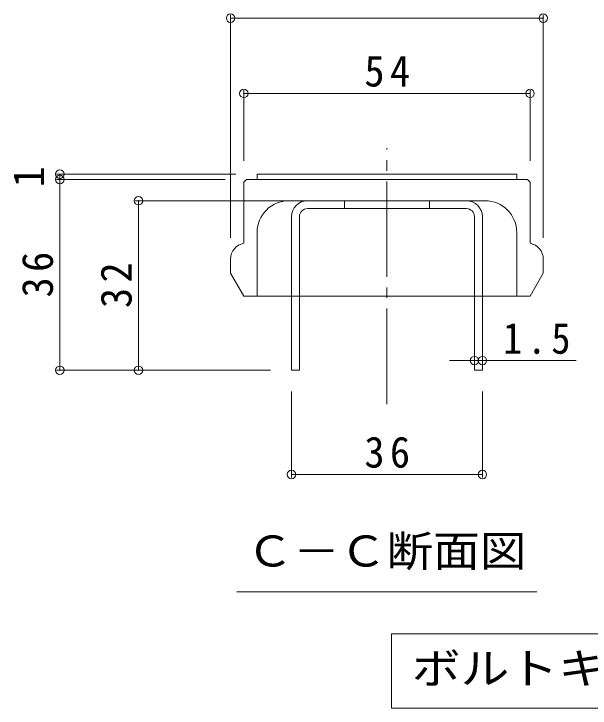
# Model space of a CAD drawing. Units: millimetres on the paper, enlarged 10 times, with parts at other scales. Extents: x -1505 to 1840, y -1938 to 1548.
# Drawn here: x 453 to 996, y 215 to 870 of the extents above; entities that cross this region are included whole.
import ezdxf
from ezdxf.enums import TextEntityAlignment as Align

# ---------------------------------------------------------------- set-up
doc = ezdxf.new("R2010")
doc.units = ezdxf.units.MM
doc.header["$LTSCALE"] = 10
doc.header["$PDMODE"] = 32
doc.header["$PDSIZE"] = 8
doc.linetypes.add('CHAIN2', pattern=[12, 9, -1, 1, -1])
doc.linetypes.add('DASHED1', pattern=[1.8, 1.2, -0.6])
for name, color, linetype, lineweight in [('D-4', 7, 'Continuous', 9), ('D-5', 7, 'Continuous', 9), ('D-7', 6, 'Continuous', 9), ('D-8', 4, 'Continuous', 9)]:
    doc.layers.add(name, color=color, linetype=linetype, lineweight=lineweight)
doc.styles.add('ＭＳ ゴシック', font='')
doc.styles.get('ＭＳ ゴシック').set_extended_font_data('MS Gothic')

msp = doc.modelspace()

# ---------------------------------------------------------------- linework, layer by layer
at = {"layer": 'D-4'}
for p, q in [((657.22, 868.99), (657.22, 658.77)), ((657.22, 865.99), (952.22, 865.99)), ((952.22, 868.99), (952.22, 658.77)), ((669.72, 798.01), (669.72, 731.27)), ((669.72, 795.01), (939.72, 795.01)), ((939.72, 798.01), (939.72, 731.27)), ((493.1, 718.77), (662.22, 718.77)), ((496.1, 713.77), (496.1, 718.77)), ((493.1, 713.77), (652.22, 713.77)), ((496.1, 533.77), (496.1, 713.77)), ((567.33, 693.77), (709.72, 693.77)), ((570.33, 533.77), (570.33, 693.77)), ((887.22, 542.93), (863.69, 542.93)), ((887.22, 542.93), (894.72, 542.93)), ((894.72, 542.93), (983.26, 542.93)), ((493.1, 533.77), (694.72, 533.77)), ((714.72, 432.51), (714.72, 513.77)), ((894.72, 432.51), (894.72, 513.77)), ((894.72, 435.51), (714.72, 435.51))]:
    msp.add_line(p, q, dxfattribs=at)
for p in [(657.22, 865.99), (952.22, 865.99), (669.72, 795.01), (939.72, 795.01), (496.1, 718.77), (496.1, 713.77), (570.33, 693.77), (887.22, 542.93), (894.72, 542.93), (496.1, 533.77), (570.33, 533.77), (714.72, 435.51), (894.72, 435.51)]:
    msp.add_point(p, dxfattribs=at)
at = {"layer": 'D-5'}
for p, q in [((663.22, 324.85), (946.22, 324.85)), ((808.93, 285.12), (808.93, 215.12)), ((808.93, 285.12), (1472.46, 285.12)), ((808.93, 215.12), (1472.46, 215.12))]:
    msp.add_line(p, q, dxfattribs=at)
at = {"layer": 'D-7', "linetype": 'CHAIN2'}
msp.add_line((804.72, 501.99), (804.72, 743.24), dxfattribs=at)
at = {"layer": 'D-7'}
for p, q in [((682.22, 713.77), (682.22, 718.77)), ((682.22, 718.77), (927.22, 718.77)), ((927.22, 713.77), (927.22, 718.77)), ((669.72, 711.27), (672.22, 713.77)), ((669.72, 711.27), (669.72, 653.56)), ((937.22, 713.77), (672.22, 713.77)), ((712.22, 693.77), (897.22, 693.77)), ((682.22, 663.77), (682.22, 603.77)), ((927.22, 663.77), (927.22, 603.77)), ((657.22, 638.77), (657.22, 625.42)), ((952.22, 638.77), (952.22, 625.42)), ((669.72, 603.77), (657.22, 625.42)), ((939.72, 603.77), (952.22, 625.42)), ((669.72, 603.77), (714.72, 603.77)), ((722.22, 603.77), (887.22, 603.77)), ((894.72, 603.77), (939.72, 603.77))]:
    msp.add_line(p, q, dxfattribs=at)
at = {"layer": 'D-7', "linetype": 'DASHED1'}
for p, q in [((714.72, 603.77), (722.22, 603.77)), ((887.22, 603.77), (894.72, 603.77))]:
    msp.add_line(p, q, dxfattribs=at)
at = {"layer": 'D-7'}
msp.add_lwpolyline([(937.22, 713.77), (939.72, 711.27), (939.72, 653.56)], dxfattribs=at)
for centre, radius, start, end in [((712.22, 663.77), 30, 90, 180), ((897.22, 663.77), 30, 0, 90), ((672.22, 638.77), 15, 99.59386, 180), ((937.22, 638.77), 15, 0, 80.40614)]:
    msp.add_arc(centre, radius, start, end, dxfattribs=at)
at = {"layer": 'D-8'}
for p, q in [((729.72, 693.77), (879.72, 693.77)), ((764.72, 686.27), (764.72, 693.77)), ((844.72, 686.27), (844.72, 693.77)), ((879.72, 686.27), (729.72, 686.27)), ((722.22, 678.77), (722.22, 533.77)), ((887.22, 678.77), (887.22, 533.77)), ((894.72, 678.77), (894.72, 533.77)), ((894.72, 533.77), (887.22, 533.77))]:
    msp.add_line(p, q, dxfattribs=at)
msp.add_lwpolyline([(714.72, 678.77), (714.72, 533.77), (722.22, 533.77)], dxfattribs=at)
for centre, radius, start, end in [((729.72, 678.77), 15, 90, 180), ((879.72, 678.77), 15, 0, 90), ((729.72, 678.77), 7.5, 90, 180), ((879.72, 678.77), 7.5, 0, 90)]:
    msp.add_arc(centre, radius, start, end, dxfattribs=at)

# ---------------------------------------------------------------- texts
at = {"layer": 'D-4', "color": 2, "style": 'ＭＳ ゴシック'}
msp.add_text('1', height=29.33, rotation=90, dxfattribs=at).set_placement((490.1, 706.27), align=Align.BOTTOM_LEFT)
at = {"layer": 'D-4', "color": 2, "char_height": 29.33, "attachment_point": 7, "style": 'ＭＳ ゴシック'}
for s, insert in [('\\T1.27;\\W0.95;54', (783.47, 801.01)), ('\\T1.27;\\W0.9;1.5', (914.28, 548.93)), ('\\T1.27;\\W0.95;36', (783.47, 441.51))]:
    msp.add_mtext(s, dxfattribs=dict(at, insert=insert))
at = {"layer": 'D-4', "color": 2, "char_height": 29.33, "attachment_point": 7, "rotation": 90, "style": 'ＭＳ ゴシック'}
for s, insert in [('\\T1.27;\\W0.95;36', (490.1, 602.52)), ('\\T1.27;\\W0.95;32', (564.33, 592.52))]:
    msp.add_mtext(s, dxfattribs=dict(at, insert=insert))
at = {"layer": 'D-5', "color": 2, "style": 'ＭＳ ゴシック'}
for s, width, p in [('Ｃ－Ｃ断面図', 1.1, (672.22, 339.85)), ('ボルトキャップＨＣ－Ｌ詳細図', 1.15, (828.19, 229.12))]:
    msp.add_text(s, height=29.33, dxfattribs=dict(at, width=width)).set_placement(p, align=Align.BOTTOM_LEFT)

doc.saveas('drawing.dxf')
